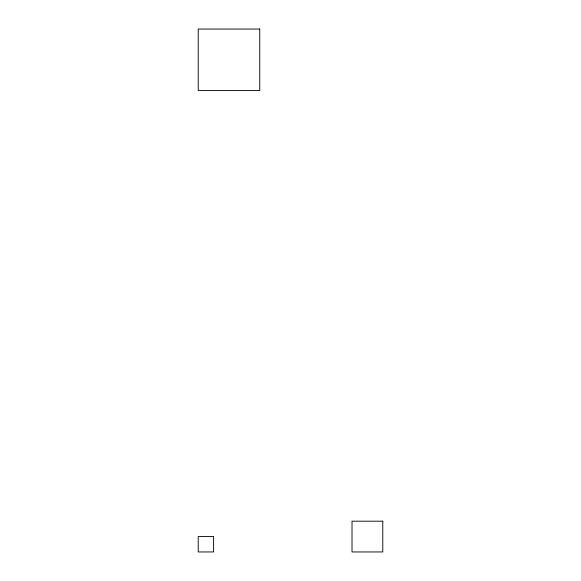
<?xml version="1.0" encoding="UTF-8"?>
<svg xmlns="http://www.w3.org/2000/svg" width="581" height="581" viewBox="0 0 581 581"><rect width="100%" height="100%" fill="white"/><g stroke="black" fill="none" stroke-linecap="round" stroke-linejoin="round"><path stroke-width="0.87" d="M259.743 29.05L198.223 29.05L198.223 90.571L259.743 90.571L259.743 29.05M382.777 521.193L352.021 521.193L352.021 551.95L382.777 551.95L382.777 521.193M213.605 536.568L198.223 536.568L198.223 551.95L213.605 551.95L213.605 536.568"/></g></svg>
